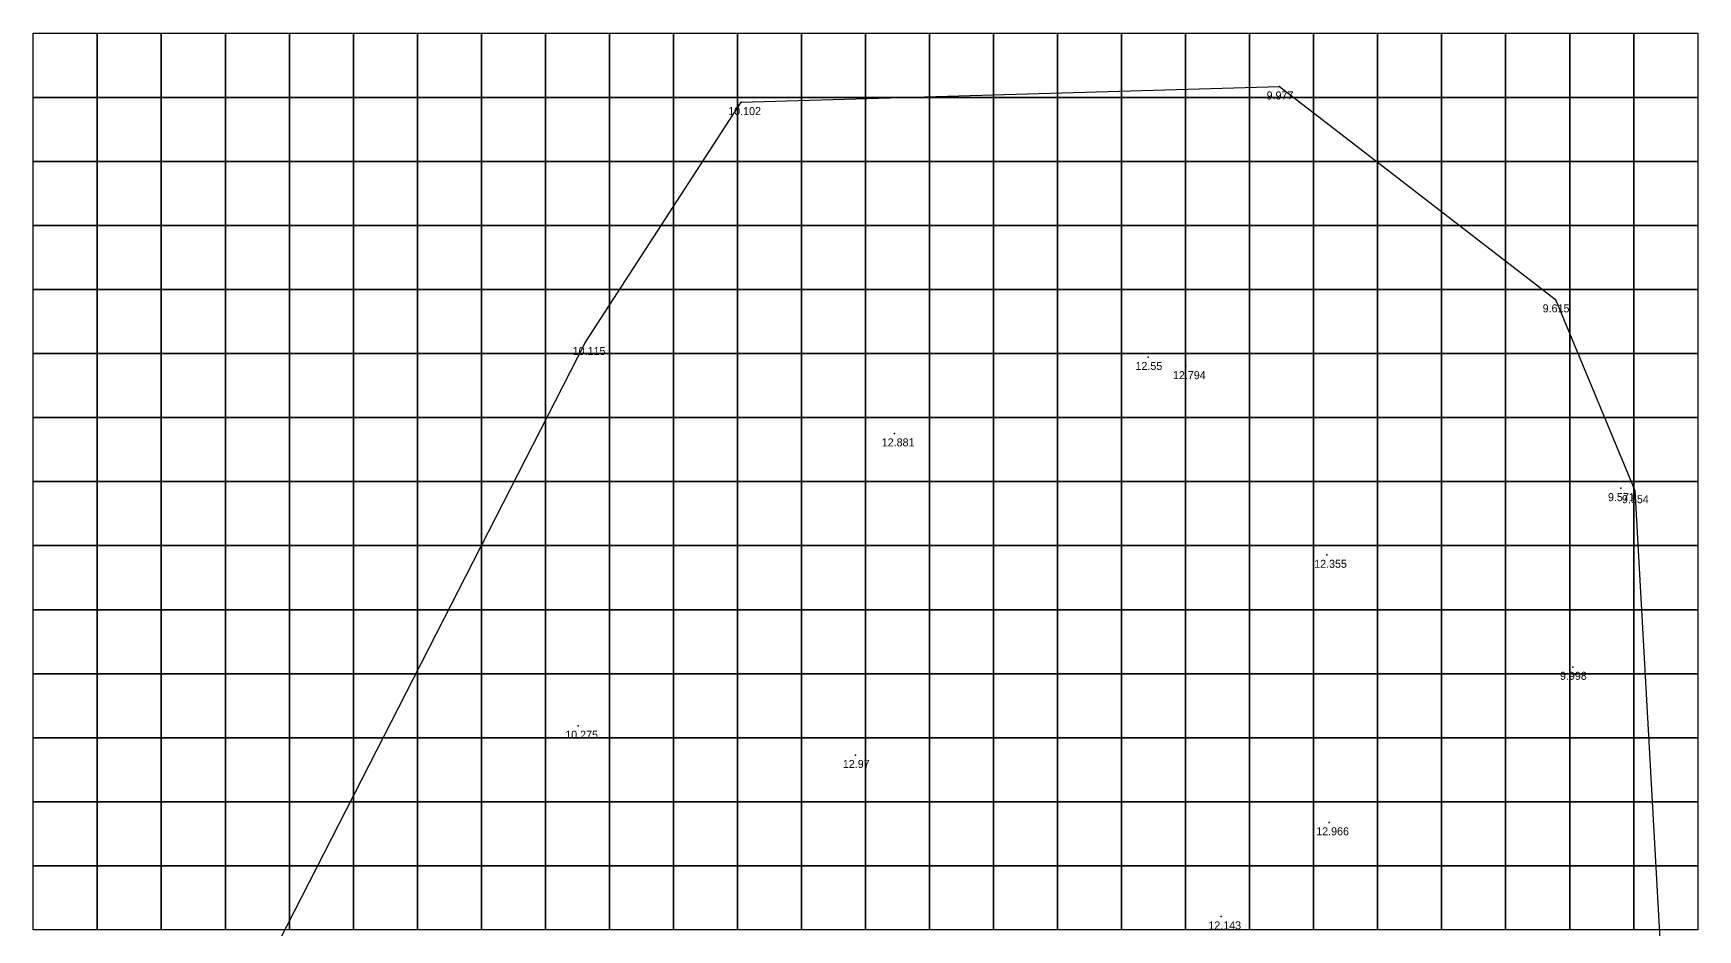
# Model space of a CAD drawing. Header units: metres. Extents: x 2845 to 2871.2, y 3743.9 to 3800.1.
# Drawn here: x 2845.17 to 2871.17, y 3786.12 to 3800.12 of the extents above; entities that cross this region are included whole.
import ezdxf

# ---------------------------------------------------------------- set-up
doc = ezdxf.new("R2010")
doc.units = ezdxf.units.M
doc.layers.add('shiti', color=10, linetype='CONTINUOUS')
doc.layers.add('zhuji', color=50, linetype='CONTINUOUS')

msp = doc.modelspace()

# ---------------------------------------------------------------- linework, layer by layer
for points in [[(2845.174, 3799.116), (2845.174, 3800.116), (2846.174, 3800.116), (2846.174, 3799.116), (2845.174, 3799.116)], [(2846.174, 3799.116), (2846.174, 3800.116), (2847.174, 3800.116), (2847.174, 3799.116), (2846.174, 3799.116)], [(2847.174, 3799.116), (2847.174, 3800.116), (2848.174, 3800.116), (2848.174, 3799.116), (2847.174, 3799.116)], [(2848.174, 3799.116), (2848.174, 3800.116), (2849.174, 3800.116), (2849.174, 3799.116), (2848.174, 3799.116)], [(2849.174, 3799.116), (2849.174, 3800.116), (2850.174, 3800.116), (2850.174, 3799.116), (2849.174, 3799.116)], [(2850.174, 3799.116), (2850.174, 3800.116), (2851.174, 3800.116), (2851.174, 3799.116), (2850.174, 3799.116)], [(2851.174, 3799.116), (2851.174, 3800.116), (2852.174, 3800.116), (2852.174, 3799.116), (2851.174, 3799.116)], [(2852.174, 3799.116), (2852.174, 3800.116), (2853.174, 3800.116), (2853.174, 3799.116), (2852.174, 3799.116)], [(2853.174, 3799.116), (2853.174, 3800.116), (2854.174, 3800.116), (2854.174, 3799.116), (2853.174, 3799.116)], [(2854.174, 3799.116), (2854.174, 3800.116), (2855.174, 3800.116), (2855.174, 3799.116), (2854.174, 3799.116)], [(2855.174, 3799.116), (2855.174, 3800.116), (2856.174, 3800.116), (2856.174, 3799.116), (2855.174, 3799.116)], [(2856.174, 3799.116), (2856.174, 3800.116), (2857.174, 3800.116), (2857.174, 3799.116), (2856.174, 3799.116)], [(2857.174, 3799.116), (2857.174, 3800.116), (2858.174, 3800.116), (2858.174, 3799.116), (2857.174, 3799.116)], [(2858.174, 3799.116), (2858.174, 3800.116), (2859.174, 3800.116), (2859.174, 3799.116), (2858.174, 3799.116)], [(2859.174, 3799.116), (2859.174, 3800.116), (2860.174, 3800.116), (2860.174, 3799.116), (2859.174, 3799.116)], [(2860.174, 3799.116), (2860.174, 3800.116), (2861.174, 3800.116), (2861.174, 3799.116), (2860.174, 3799.116)], [(2861.174, 3799.116), (2861.174, 3800.116), (2862.174, 3800.116), (2862.174, 3799.116), (2861.174, 3799.116)], [(2862.174, 3799.116), (2862.174, 3800.116), (2863.174, 3800.116), (2863.174, 3799.116), (2862.174, 3799.116)], [(2863.174, 3799.116), (2863.174, 3800.116), (2864.174, 3800.116), (2864.174, 3799.116), (2863.174, 3799.116)], [(2864.174, 3799.116), (2864.174, 3800.116), (2865.174, 3800.116), (2865.174, 3799.116), (2864.174, 3799.116)], [(2865.174, 3799.116), (2865.174, 3800.116), (2866.174, 3800.116), (2866.174, 3799.116), (2865.174, 3799.116)], [(2866.174, 3799.116), (2866.174, 3800.116), (2867.174, 3800.116), (2867.174, 3799.116), (2866.174, 3799.116)], [(2867.174, 3799.116), (2867.174, 3800.116), (2868.174, 3800.116), (2868.174, 3799.116), (2867.174, 3799.116)], [(2868.174, 3799.116), (2868.174, 3800.116), (2869.174, 3800.116), (2869.174, 3799.116), (2868.174, 3799.116)], [(2869.174, 3799.116), (2869.174, 3800.116), (2870.174, 3800.116), (2870.174, 3799.116), (2869.174, 3799.116)], [(2870.174, 3799.116), (2870.174, 3800.116), (2871.174, 3800.116), (2871.174, 3799.116), (2870.174, 3799.116)], [(2845.174, 3798.116), (2845.174, 3799.116), (2846.174, 3799.116), (2846.174, 3798.116), (2845.174, 3798.116)], [(2846.174, 3798.116), (2846.174, 3799.116), (2847.174, 3799.116), (2847.174, 3798.116), (2846.174, 3798.116)], [(2847.174, 3798.116), (2847.174, 3799.116), (2848.174, 3799.116), (2848.174, 3798.116), (2847.174, 3798.116)], [(2848.174, 3798.116), (2848.174, 3799.116), (2849.174, 3799.116), (2849.174, 3798.116), (2848.174, 3798.116)], [(2849.174, 3798.116), (2849.174, 3799.116), (2850.174, 3799.116), (2850.174, 3798.116), (2849.174, 3798.116)], [(2850.174, 3798.116), (2850.174, 3799.116), (2851.174, 3799.116), (2851.174, 3798.116), (2850.174, 3798.116)], [(2851.174, 3798.116), (2851.174, 3799.116), (2852.174, 3799.116), (2852.174, 3798.116), (2851.174, 3798.116)], [(2852.174, 3798.116), (2852.174, 3799.116), (2853.174, 3799.116), (2853.174, 3798.116), (2852.174, 3798.116)], [(2853.174, 3798.116), (2853.174, 3799.116), (2854.174, 3799.116), (2854.174, 3798.116), (2853.174, 3798.116)], [(2854.174, 3798.116), (2854.174, 3799.116), (2855.174, 3799.116), (2855.174, 3798.116), (2854.174, 3798.116)], [(2855.174, 3798.116), (2855.174, 3799.116), (2856.174, 3799.116), (2856.174, 3798.116), (2855.174, 3798.116)], [(2856.174, 3798.116), (2856.174, 3799.116), (2857.174, 3799.116), (2857.174, 3798.116), (2856.174, 3798.116)], [(2857.174, 3798.116), (2857.174, 3799.116), (2858.174, 3799.116), (2858.174, 3798.116), (2857.174, 3798.116)], [(2858.174, 3798.116), (2858.174, 3799.116), (2859.174, 3799.116), (2859.174, 3798.116), (2858.174, 3798.116)], [(2859.174, 3798.116), (2859.174, 3799.116), (2860.174, 3799.116), (2860.174, 3798.116), (2859.174, 3798.116)], [(2860.174, 3798.116), (2860.174, 3799.116), (2861.174, 3799.116), (2861.174, 3798.116), (2860.174, 3798.116)], [(2861.174, 3798.116), (2861.174, 3799.116), (2862.174, 3799.116), (2862.174, 3798.116), (2861.174, 3798.116)], [(2862.174, 3798.116), (2862.174, 3799.116), (2863.174, 3799.116), (2863.174, 3798.116), (2862.174, 3798.116)], [(2863.174, 3798.116), (2863.174, 3799.116), (2864.174, 3799.116), (2864.174, 3798.116), (2863.174, 3798.116)], [(2864.174, 3798.116), (2864.174, 3799.116), (2865.174, 3799.116), (2865.174, 3798.116), (2864.174, 3798.116)], [(2865.174, 3798.116), (2865.174, 3799.116), (2866.174, 3799.116), (2866.174, 3798.116), (2865.174, 3798.116)], [(2866.174, 3798.116), (2866.174, 3799.116), (2867.174, 3799.116), (2867.174, 3798.116), (2866.174, 3798.116)], [(2867.174, 3798.116), (2867.174, 3799.116), (2868.174, 3799.116), (2868.174, 3798.116), (2867.174, 3798.116)], [(2868.174, 3798.116), (2868.174, 3799.116), (2869.174, 3799.116), (2869.174, 3798.116), (2868.174, 3798.116)], [(2869.174, 3798.116), (2869.174, 3799.116), (2870.174, 3799.116), (2870.174, 3798.116), (2869.174, 3798.116)], [(2870.174, 3798.116), (2870.174, 3799.116), (2871.174, 3799.116), (2871.174, 3798.116), (2870.174, 3798.116)], [(2845.174, 3797.116), (2845.174, 3798.116), (2846.174, 3798.116), (2846.174, 3797.116), (2845.174, 3797.116)], [(2846.174, 3797.116), (2846.174, 3798.116), (2847.174, 3798.116), (2847.174, 3797.116), (2846.174, 3797.116)], [(2847.174, 3797.116), (2847.174, 3798.116), (2848.174, 3798.116), (2848.174, 3797.116), (2847.174, 3797.116)], [(2848.174, 3797.116), (2848.174, 3798.116), (2849.174, 3798.116), (2849.174, 3797.116), (2848.174, 3797.116)], [(2849.174, 3797.116), (2849.174, 3798.116), (2850.174, 3798.116), (2850.174, 3797.116), (2849.174, 3797.116)], [(2850.174, 3797.116), (2850.174, 3798.116), (2851.174, 3798.116), (2851.174, 3797.116), (2850.174, 3797.116)], [(2851.174, 3797.116), (2851.174, 3798.116), (2852.174, 3798.116), (2852.174, 3797.116), (2851.174, 3797.116)], [(2852.174, 3797.116), (2852.174, 3798.116), (2853.174, 3798.116), (2853.174, 3797.116), (2852.174, 3797.116)], [(2853.174, 3797.116), (2853.174, 3798.116), (2854.174, 3798.116), (2854.174, 3797.116), (2853.174, 3797.116)], [(2854.174, 3797.116), (2854.174, 3798.116), (2855.174, 3798.116), (2855.174, 3797.116), (2854.174, 3797.116)], [(2855.174, 3797.116), (2855.174, 3798.116), (2856.174, 3798.116), (2856.174, 3797.116), (2855.174, 3797.116)], [(2856.174, 3797.116), (2856.174, 3798.116), (2857.174, 3798.116), (2857.174, 3797.116), (2856.174, 3797.116)], [(2857.174, 3797.116), (2857.174, 3798.116), (2858.174, 3798.116), (2858.174, 3797.116), (2857.174, 3797.116)], [(2858.174, 3797.116), (2858.174, 3798.116), (2859.174, 3798.116), (2859.174, 3797.116), (2858.174, 3797.116)], [(2859.174, 3797.116), (2859.174, 3798.116), (2860.174, 3798.116), (2860.174, 3797.116), (2859.174, 3797.116)], [(2860.174, 3797.116), (2860.174, 3798.116), (2861.174, 3798.116), (2861.174, 3797.116), (2860.174, 3797.116)], [(2861.174, 3797.116), (2861.174, 3798.116), (2862.174, 3798.116), (2862.174, 3797.116), (2861.174, 3797.116)], [(2862.174, 3797.116), (2862.174, 3798.116), (2863.174, 3798.116), (2863.174, 3797.116), (2862.174, 3797.116)], [(2863.174, 3797.116), (2863.174, 3798.116), (2864.174, 3798.116), (2864.174, 3797.116), (2863.174, 3797.116)], [(2864.174, 3797.116), (2864.174, 3798.116), (2865.174, 3798.116), (2865.174, 3797.116), (2864.174, 3797.116)], [(2865.174, 3797.116), (2865.174, 3798.116), (2866.174, 3798.116), (2866.174, 3797.116), (2865.174, 3797.116)], [(2866.174, 3797.116), (2866.174, 3798.116), (2867.174, 3798.116), (2867.174, 3797.116), (2866.174, 3797.116)], [(2867.174, 3797.116), (2867.174, 3798.116), (2868.174, 3798.116), (2868.174, 3797.116), (2867.174, 3797.116)], [(2868.174, 3797.116), (2868.174, 3798.116), (2869.174, 3798.116), (2869.174, 3797.116), (2868.174, 3797.116)], [(2869.174, 3797.116), (2869.174, 3798.116), (2870.174, 3798.116), (2870.174, 3797.116), (2869.174, 3797.116)], [(2870.174, 3797.116), (2870.174, 3798.116), (2871.174, 3798.116), (2871.174, 3797.116), (2870.174, 3797.116)], [(2845.174, 3796.116), (2845.174, 3797.116), (2846.174, 3797.116), (2846.174, 3796.116), (2845.174, 3796.116)], [(2846.174, 3796.116), (2846.174, 3797.116), (2847.174, 3797.116), (2847.174, 3796.116), (2846.174, 3796.116)], [(2847.174, 3796.116), (2847.174, 3797.116), (2848.174, 3797.116), (2848.174, 3796.116), (2847.174, 3796.116)], [(2848.174, 3796.116), (2848.174, 3797.116), (2849.174, 3797.116), (2849.174, 3796.116), (2848.174, 3796.116)], [(2849.174, 3796.116), (2849.174, 3797.116), (2850.174, 3797.116), (2850.174, 3796.116), (2849.174, 3796.116)], [(2850.174, 3796.116), (2850.174, 3797.116), (2851.174, 3797.116), (2851.174, 3796.116), (2850.174, 3796.116)], [(2851.174, 3796.116), (2851.174, 3797.116), (2852.174, 3797.116), (2852.174, 3796.116), (2851.174, 3796.116)], [(2852.174, 3796.116), (2852.174, 3797.116), (2853.174, 3797.116), (2853.174, 3796.116), (2852.174, 3796.116)], [(2853.174, 3796.116), (2853.174, 3797.116), (2854.174, 3797.116), (2854.174, 3796.116), (2853.174, 3796.116)], [(2854.174, 3796.116), (2854.174, 3797.116), (2855.174, 3797.116), (2855.174, 3796.116), (2854.174, 3796.116)], [(2855.174, 3796.116), (2855.174, 3797.116), (2856.174, 3797.116), (2856.174, 3796.116), (2855.174, 3796.116)], [(2856.174, 3796.116), (2856.174, 3797.116), (2857.174, 3797.116), (2857.174, 3796.116), (2856.174, 3796.116)], [(2857.174, 3796.116), (2857.174, 3797.116), (2858.174, 3797.116), (2858.174, 3796.116), (2857.174, 3796.116)], [(2858.174, 3796.116), (2858.174, 3797.116), (2859.174, 3797.116), (2859.174, 3796.116), (2858.174, 3796.116)], [(2859.174, 3796.116), (2859.174, 3797.116), (2860.174, 3797.116), (2860.174, 3796.116), (2859.174, 3796.116)], [(2860.174, 3796.116), (2860.174, 3797.116), (2861.174, 3797.116), (2861.174, 3796.116), (2860.174, 3796.116)], [(2861.174, 3796.116), (2861.174, 3797.116), (2862.174, 3797.116), (2862.174, 3796.116), (2861.174, 3796.116)], [(2862.174, 3796.116), (2862.174, 3797.116), (2863.174, 3797.116), (2863.174, 3796.116), (2862.174, 3796.116)], [(2863.174, 3796.116), (2863.174, 3797.116), (2864.174, 3797.116), (2864.174, 3796.116), (2863.174, 3796.116)], [(2864.174, 3796.116), (2864.174, 3797.116), (2865.174, 3797.116), (2865.174, 3796.116), (2864.174, 3796.116)], [(2865.174, 3796.116), (2865.174, 3797.116), (2866.174, 3797.116), (2866.174, 3796.116), (2865.174, 3796.116)], [(2866.174, 3796.116), (2866.174, 3797.116), (2867.174, 3797.116), (2867.174, 3796.116), (2866.174, 3796.116)], [(2867.174, 3796.116), (2867.174, 3797.116), (2868.174, 3797.116), (2868.174, 3796.116), (2867.174, 3796.116)], [(2868.174, 3796.116), (2868.174, 3797.116), (2869.174, 3797.116), (2869.174, 3796.116), (2868.174, 3796.116)], [(2869.174, 3796.116), (2869.174, 3797.116), (2870.174, 3797.116), (2870.174, 3796.116), (2869.174, 3796.116)], [(2870.174, 3796.116), (2870.174, 3797.116), (2871.174, 3797.116), (2871.174, 3796.116), (2870.174, 3796.116)], [(2845.174, 3795.116), (2845.174, 3796.116), (2846.174, 3796.116), (2846.174, 3795.116), (2845.174, 3795.116)], [(2846.174, 3795.116), (2846.174, 3796.116), (2847.174, 3796.116), (2847.174, 3795.116), (2846.174, 3795.116)], [(2847.174, 3795.116), (2847.174, 3796.116), (2848.174, 3796.116), (2848.174, 3795.116), (2847.174, 3795.116)], [(2848.174, 3795.116), (2848.174, 3796.116), (2849.174, 3796.116), (2849.174, 3795.116), (2848.174, 3795.116)], [(2849.174, 3795.116), (2849.174, 3796.116), (2850.174, 3796.116), (2850.174, 3795.116), (2849.174, 3795.116)], [(2850.174, 3795.116), (2850.174, 3796.116), (2851.174, 3796.116), (2851.174, 3795.116), (2850.174, 3795.116)], [(2851.174, 3795.116), (2851.174, 3796.116), (2852.174, 3796.116), (2852.174, 3795.116), (2851.174, 3795.116)], [(2852.174, 3795.116), (2852.174, 3796.116), (2853.174, 3796.116), (2853.174, 3795.116), (2852.174, 3795.116)], [(2853.174, 3795.116), (2853.174, 3796.116), (2854.174, 3796.116), (2854.174, 3795.116), (2853.174, 3795.116)], [(2854.174, 3795.116), (2854.174, 3796.116), (2855.174, 3796.116), (2855.174, 3795.116), (2854.174, 3795.116)], [(2855.174, 3795.116), (2855.174, 3796.116), (2856.174, 3796.116), (2856.174, 3795.116), (2855.174, 3795.116)], [(2856.174, 3795.116), (2856.174, 3796.116), (2857.174, 3796.116), (2857.174, 3795.116), (2856.174, 3795.116)], [(2857.174, 3795.116), (2857.174, 3796.116), (2858.174, 3796.116), (2858.174, 3795.116), (2857.174, 3795.116)], [(2858.174, 3795.116), (2858.174, 3796.116), (2859.174, 3796.116), (2859.174, 3795.116), (2858.174, 3795.116)], [(2859.174, 3795.116), (2859.174, 3796.116), (2860.174, 3796.116), (2860.174, 3795.116), (2859.174, 3795.116)], [(2860.174, 3795.116), (2860.174, 3796.116), (2861.174, 3796.116), (2861.174, 3795.116), (2860.174, 3795.116)], [(2861.174, 3795.116), (2861.174, 3796.116), (2862.174, 3796.116), (2862.174, 3795.116), (2861.174, 3795.116)], [(2862.174, 3795.116), (2862.174, 3796.116), (2863.174, 3796.116), (2863.174, 3795.116), (2862.174, 3795.116)], [(2863.174, 3795.116), (2863.174, 3796.116), (2864.174, 3796.116), (2864.174, 3795.116), (2863.174, 3795.116)], [(2864.174, 3795.116), (2864.174, 3796.116), (2865.174, 3796.116), (2865.174, 3795.116), (2864.174, 3795.116)], [(2865.174, 3795.116), (2865.174, 3796.116), (2866.174, 3796.116), (2866.174, 3795.116), (2865.174, 3795.116)], [(2866.174, 3795.116), (2866.174, 3796.116), (2867.174, 3796.116), (2867.174, 3795.116), (2866.174, 3795.116)], [(2867.174, 3795.116), (2867.174, 3796.116), (2868.174, 3796.116), (2868.174, 3795.116), (2867.174, 3795.116)], [(2868.174, 3795.116), (2868.174, 3796.116), (2869.174, 3796.116), (2869.174, 3795.116), (2868.174, 3795.116)], [(2869.174, 3795.116), (2869.174, 3796.116), (2870.174, 3796.116), (2870.174, 3795.116), (2869.174, 3795.116)], [(2870.174, 3795.116), (2870.174, 3796.116), (2871.174, 3796.116), (2871.174, 3795.116), (2870.174, 3795.116)], [(2845.174, 3794.116), (2845.174, 3795.116), (2846.174, 3795.116), (2846.174, 3794.116), (2845.174, 3794.116)], [(2846.174, 3794.116), (2846.174, 3795.116), (2847.174, 3795.116), (2847.174, 3794.116), (2846.174, 3794.116)], [(2847.174, 3794.116), (2847.174, 3795.116), (2848.174, 3795.116), (2848.174, 3794.116), (2847.174, 3794.116)], [(2848.174, 3794.116), (2848.174, 3795.116), (2849.174, 3795.116), (2849.174, 3794.116), (2848.174, 3794.116)], [(2849.174, 3794.116), (2849.174, 3795.116), (2850.174, 3795.116), (2850.174, 3794.116), (2849.174, 3794.116)], [(2850.174, 3794.116), (2850.174, 3795.116), (2851.174, 3795.116), (2851.174, 3794.116), (2850.174, 3794.116)], [(2851.174, 3794.116), (2851.174, 3795.116), (2852.174, 3795.116), (2852.174, 3794.116), (2851.174, 3794.116)], [(2852.174, 3794.116), (2852.174, 3795.116), (2853.174, 3795.116), (2853.174, 3794.116), (2852.174, 3794.116)], [(2853.174, 3794.116), (2853.174, 3795.116), (2854.174, 3795.116), (2854.174, 3794.116), (2853.174, 3794.116)], [(2854.174, 3794.116), (2854.174, 3795.116), (2855.174, 3795.116), (2855.174, 3794.116), (2854.174, 3794.116)], [(2855.174, 3794.116), (2855.174, 3795.116), (2856.174, 3795.116), (2856.174, 3794.116), (2855.174, 3794.116)], [(2856.174, 3794.116), (2856.174, 3795.116), (2857.174, 3795.116), (2857.174, 3794.116), (2856.174, 3794.116)], [(2857.174, 3794.116), (2857.174, 3795.116), (2858.174, 3795.116), (2858.174, 3794.116), (2857.174, 3794.116)], [(2858.174, 3794.116), (2858.174, 3795.116), (2859.174, 3795.116), (2859.174, 3794.116), (2858.174, 3794.116)], [(2859.174, 3794.116), (2859.174, 3795.116), (2860.174, 3795.116), (2860.174, 3794.116), (2859.174, 3794.116)], [(2860.174, 3794.116), (2860.174, 3795.116), (2861.174, 3795.116), (2861.174, 3794.116), (2860.174, 3794.116)], [(2861.174, 3794.116), (2861.174, 3795.116), (2862.174, 3795.116), (2862.174, 3794.116), (2861.174, 3794.116)], [(2862.174, 3794.116), (2862.174, 3795.116), (2863.174, 3795.116), (2863.174, 3794.116), (2862.174, 3794.116)], [(2863.174, 3794.116), (2863.174, 3795.116), (2864.174, 3795.116), (2864.174, 3794.116), (2863.174, 3794.116)], [(2864.174, 3794.116), (2864.174, 3795.116), (2865.174, 3795.116), (2865.174, 3794.116), (2864.174, 3794.116)], [(2865.174, 3794.116), (2865.174, 3795.116), (2866.174, 3795.116), (2866.174, 3794.116), (2865.174, 3794.116)], [(2866.174, 3794.116), (2866.174, 3795.116), (2867.174, 3795.116), (2867.174, 3794.116), (2866.174, 3794.116)], [(2867.174, 3794.116), (2867.174, 3795.116), (2868.174, 3795.116), (2868.174, 3794.116), (2867.174, 3794.116)], [(2868.174, 3794.116), (2868.174, 3795.116), (2869.174, 3795.116), (2869.174, 3794.116), (2868.174, 3794.116)], [(2869.174, 3794.116), (2869.174, 3795.116), (2870.174, 3795.116), (2870.174, 3794.116), (2869.174, 3794.116)], [(2870.174, 3794.116), (2870.174, 3795.116), (2871.174, 3795.116), (2871.174, 3794.116), (2870.174, 3794.116)], [(2845.174, 3793.116), (2845.174, 3794.116), (2846.174, 3794.116), (2846.174, 3793.116), (2845.174, 3793.116)], [(2846.174, 3793.116), (2846.174, 3794.116), (2847.174, 3794.116), (2847.174, 3793.116), (2846.174, 3793.116)], [(2847.174, 3793.116), (2847.174, 3794.116), (2848.174, 3794.116), (2848.174, 3793.116), (2847.174, 3793.116)], [(2848.174, 3793.116), (2848.174, 3794.116), (2849.174, 3794.116), (2849.174, 3793.116), (2848.174, 3793.116)], [(2849.174, 3793.116), (2849.174, 3794.116), (2850.174, 3794.116), (2850.174, 3793.116), (2849.174, 3793.116)], [(2850.174, 3793.116), (2850.174, 3794.116), (2851.174, 3794.116), (2851.174, 3793.116), (2850.174, 3793.116)], [(2851.174, 3793.116), (2851.174, 3794.116), (2852.174, 3794.116), (2852.174, 3793.116), (2851.174, 3793.116)], [(2852.174, 3793.116), (2852.174, 3794.116), (2853.174, 3794.116), (2853.174, 3793.116), (2852.174, 3793.116)], [(2853.174, 3793.116), (2853.174, 3794.116), (2854.174, 3794.116), (2854.174, 3793.116), (2853.174, 3793.116)], [(2854.174, 3793.116), (2854.174, 3794.116), (2855.174, 3794.116), (2855.174, 3793.116), (2854.174, 3793.116)], [(2855.174, 3793.116), (2855.174, 3794.116), (2856.174, 3794.116), (2856.174, 3793.116), (2855.174, 3793.116)], [(2856.174, 3793.116), (2856.174, 3794.116), (2857.174, 3794.116), (2857.174, 3793.116), (2856.174, 3793.116)], [(2857.174, 3793.116), (2857.174, 3794.116), (2858.174, 3794.116), (2858.174, 3793.116), (2857.174, 3793.116)], [(2858.174, 3793.116), (2858.174, 3794.116), (2859.174, 3794.116), (2859.174, 3793.116), (2858.174, 3793.116)], [(2859.174, 3793.116), (2859.174, 3794.116), (2860.174, 3794.116), (2860.174, 3793.116), (2859.174, 3793.116)], [(2860.174, 3793.116), (2860.174, 3794.116), (2861.174, 3794.116), (2861.174, 3793.116), (2860.174, 3793.116)], [(2861.174, 3793.116), (2861.174, 3794.116), (2862.174, 3794.116), (2862.174, 3793.116), (2861.174, 3793.116)], [(2862.174, 3793.116), (2862.174, 3794.116), (2863.174, 3794.116), (2863.174, 3793.116), (2862.174, 3793.116)], [(2863.174, 3793.116), (2863.174, 3794.116), (2864.174, 3794.116), (2864.174, 3793.116), (2863.174, 3793.116)], [(2864.174, 3793.116), (2864.174, 3794.116), (2865.174, 3794.116), (2865.174, 3793.116), (2864.174, 3793.116)], [(2865.174, 3793.116), (2865.174, 3794.116), (2866.174, 3794.116), (2866.174, 3793.116), (2865.174, 3793.116)], [(2866.174, 3793.116), (2866.174, 3794.116), (2867.174, 3794.116), (2867.174, 3793.116), (2866.174, 3793.116)], [(2867.174, 3793.116), (2867.174, 3794.116), (2868.174, 3794.116), (2868.174, 3793.116), (2867.174, 3793.116)], [(2868.174, 3793.116), (2868.174, 3794.116), (2869.174, 3794.116), (2869.174, 3793.116), (2868.174, 3793.116)], [(2869.174, 3793.116), (2869.174, 3794.116), (2870.174, 3794.116), (2870.174, 3793.116), (2869.174, 3793.116)], [(2870.174, 3793.116), (2870.174, 3794.116), (2871.174, 3794.116), (2871.174, 3793.116), (2870.174, 3793.116)], [(2845.174, 3792.116), (2845.174, 3793.116), (2846.174, 3793.116), (2846.174, 3792.116), (2845.174, 3792.116)], [(2846.174, 3792.116), (2846.174, 3793.116), (2847.174, 3793.116), (2847.174, 3792.116), (2846.174, 3792.116)], [(2847.174, 3792.116), (2847.174, 3793.116), (2848.174, 3793.116), (2848.174, 3792.116), (2847.174, 3792.116)], [(2848.174, 3792.116), (2848.174, 3793.116), (2849.174, 3793.116), (2849.174, 3792.116), (2848.174, 3792.116)], [(2849.174, 3792.116), (2849.174, 3793.116), (2850.174, 3793.116), (2850.174, 3792.116), (2849.174, 3792.116)], [(2850.174, 3792.116), (2850.174, 3793.116), (2851.174, 3793.116), (2851.174, 3792.116), (2850.174, 3792.116)], [(2851.174, 3792.116), (2851.174, 3793.116), (2852.174, 3793.116), (2852.174, 3792.116), (2851.174, 3792.116)], [(2852.174, 3792.116), (2852.174, 3793.116), (2853.174, 3793.116), (2853.174, 3792.116), (2852.174, 3792.116)], [(2853.174, 3792.116), (2853.174, 3793.116), (2854.174, 3793.116), (2854.174, 3792.116), (2853.174, 3792.116)], [(2854.174, 3792.116), (2854.174, 3793.116), (2855.174, 3793.116), (2855.174, 3792.116), (2854.174, 3792.116)], [(2855.174, 3792.116), (2855.174, 3793.116), (2856.174, 3793.116), (2856.174, 3792.116), (2855.174, 3792.116)], [(2856.174, 3792.116), (2856.174, 3793.116), (2857.174, 3793.116), (2857.174, 3792.116), (2856.174, 3792.116)], [(2857.174, 3792.116), (2857.174, 3793.116), (2858.174, 3793.116), (2858.174, 3792.116), (2857.174, 3792.116)], [(2858.174, 3792.116), (2858.174, 3793.116), (2859.174, 3793.116), (2859.174, 3792.116), (2858.174, 3792.116)], [(2859.174, 3792.116), (2859.174, 3793.116), (2860.174, 3793.116), (2860.174, 3792.116), (2859.174, 3792.116)], [(2860.174, 3792.116), (2860.174, 3793.116), (2861.174, 3793.116), (2861.174, 3792.116), (2860.174, 3792.116)], [(2861.174, 3792.116), (2861.174, 3793.116), (2862.174, 3793.116), (2862.174, 3792.116), (2861.174, 3792.116)], [(2862.174, 3792.116), (2862.174, 3793.116), (2863.174, 3793.116), (2863.174, 3792.116), (2862.174, 3792.116)], [(2863.174, 3792.116), (2863.174, 3793.116), (2864.174, 3793.116), (2864.174, 3792.116), (2863.174, 3792.116)], [(2864.174, 3792.116), (2864.174, 3793.116), (2865.174, 3793.116), (2865.174, 3792.116), (2864.174, 3792.116)], [(2865.174, 3792.116), (2865.174, 3793.116), (2866.174, 3793.116), (2866.174, 3792.116), (2865.174, 3792.116)], [(2866.174, 3792.116), (2866.174, 3793.116), (2867.174, 3793.116), (2867.174, 3792.116), (2866.174, 3792.116)], [(2867.174, 3792.116), (2867.174, 3793.116), (2868.174, 3793.116), (2868.174, 3792.116), (2867.174, 3792.116)], [(2868.174, 3792.116), (2868.174, 3793.116), (2869.174, 3793.116), (2869.174, 3792.116), (2868.174, 3792.116)], [(2869.174, 3792.116), (2869.174, 3793.116), (2870.174, 3793.116), (2870.174, 3792.116), (2869.174, 3792.116)], [(2870.174, 3792.116), (2870.174, 3793.116), (2871.174, 3793.116), (2871.174, 3792.116), (2870.174, 3792.116)], [(2845.174, 3791.116), (2845.174, 3792.116), (2846.174, 3792.116), (2846.174, 3791.116), (2845.174, 3791.116)], [(2846.174, 3791.116), (2846.174, 3792.116), (2847.174, 3792.116), (2847.174, 3791.116), (2846.174, 3791.116)], [(2847.174, 3791.116), (2847.174, 3792.116), (2848.174, 3792.116), (2848.174, 3791.116), (2847.174, 3791.116)], [(2848.174, 3791.116), (2848.174, 3792.116), (2849.174, 3792.116), (2849.174, 3791.116), (2848.174, 3791.116)], [(2849.174, 3791.116), (2849.174, 3792.116), (2850.174, 3792.116), (2850.174, 3791.116), (2849.174, 3791.116)], [(2850.174, 3791.116), (2850.174, 3792.116), (2851.174, 3792.116), (2851.174, 3791.116), (2850.174, 3791.116)], [(2851.174, 3791.116), (2851.174, 3792.116), (2852.174, 3792.116), (2852.174, 3791.116), (2851.174, 3791.116)], [(2852.174, 3791.116), (2852.174, 3792.116), (2853.174, 3792.116), (2853.174, 3791.116), (2852.174, 3791.116)], [(2853.174, 3791.116), (2853.174, 3792.116), (2854.174, 3792.116), (2854.174, 3791.116), (2853.174, 3791.116)], [(2854.174, 3791.116), (2854.174, 3792.116), (2855.174, 3792.116), (2855.174, 3791.116), (2854.174, 3791.116)], [(2855.174, 3791.116), (2855.174, 3792.116), (2856.174, 3792.116), (2856.174, 3791.116), (2855.174, 3791.116)], [(2856.174, 3791.116), (2856.174, 3792.116), (2857.174, 3792.116), (2857.174, 3791.116), (2856.174, 3791.116)], [(2857.174, 3791.116), (2857.174, 3792.116), (2858.174, 3792.116), (2858.174, 3791.116), (2857.174, 3791.116)], [(2858.174, 3791.116), (2858.174, 3792.116), (2859.174, 3792.116), (2859.174, 3791.116), (2858.174, 3791.116)], [(2859.174, 3791.116), (2859.174, 3792.116), (2860.174, 3792.116), (2860.174, 3791.116), (2859.174, 3791.116)], [(2860.174, 3791.116), (2860.174, 3792.116), (2861.174, 3792.116), (2861.174, 3791.116), (2860.174, 3791.116)], [(2861.174, 3791.116), (2861.174, 3792.116), (2862.174, 3792.116), (2862.174, 3791.116), (2861.174, 3791.116)], [(2862.174, 3791.116), (2862.174, 3792.116), (2863.174, 3792.116), (2863.174, 3791.116), (2862.174, 3791.116)], [(2863.174, 3791.116), (2863.174, 3792.116), (2864.174, 3792.116), (2864.174, 3791.116), (2863.174, 3791.116)], [(2864.174, 3791.116), (2864.174, 3792.116), (2865.174, 3792.116), (2865.174, 3791.116), (2864.174, 3791.116)], [(2865.174, 3791.116), (2865.174, 3792.116), (2866.174, 3792.116), (2866.174, 3791.116), (2865.174, 3791.116)], [(2866.174, 3791.116), (2866.174, 3792.116), (2867.174, 3792.116), (2867.174, 3791.116), (2866.174, 3791.116)], [(2867.174, 3791.116), (2867.174, 3792.116), (2868.174, 3792.116), (2868.174, 3791.116), (2867.174, 3791.116)], [(2868.174, 3791.116), (2868.174, 3792.116), (2869.174, 3792.116), (2869.174, 3791.116), (2868.174, 3791.116)], [(2869.174, 3791.116), (2869.174, 3792.116), (2870.174, 3792.116), (2870.174, 3791.116), (2869.174, 3791.116)], [(2870.174, 3791.116), (2870.174, 3792.116), (2871.174, 3792.116), (2871.174, 3791.116), (2870.174, 3791.116)], [(2845.174, 3790.116), (2845.174, 3791.116), (2846.174, 3791.116), (2846.174, 3790.116), (2845.174, 3790.116)], [(2846.174, 3790.116), (2846.174, 3791.116), (2847.174, 3791.116), (2847.174, 3790.116), (2846.174, 3790.116)], [(2847.174, 3790.116), (2847.174, 3791.116), (2848.174, 3791.116), (2848.174, 3790.116), (2847.174, 3790.116)], [(2848.174, 3790.116), (2848.174, 3791.116), (2849.174, 3791.116), (2849.174, 3790.116), (2848.174, 3790.116)], [(2849.174, 3790.116), (2849.174, 3791.116), (2850.174, 3791.116), (2850.174, 3790.116), (2849.174, 3790.116)], [(2850.174, 3790.116), (2850.174, 3791.116), (2851.174, 3791.116), (2851.174, 3790.116), (2850.174, 3790.116)], [(2851.174, 3790.116), (2851.174, 3791.116), (2852.174, 3791.116), (2852.174, 3790.116), (2851.174, 3790.116)], [(2852.174, 3790.116), (2852.174, 3791.116), (2853.174, 3791.116), (2853.174, 3790.116), (2852.174, 3790.116)], [(2853.174, 3790.116), (2853.174, 3791.116), (2854.174, 3791.116), (2854.174, 3790.116), (2853.174, 3790.116)], [(2854.174, 3790.116), (2854.174, 3791.116), (2855.174, 3791.116), (2855.174, 3790.116), (2854.174, 3790.116)], [(2855.174, 3790.116), (2855.174, 3791.116), (2856.174, 3791.116), (2856.174, 3790.116), (2855.174, 3790.116)], [(2856.174, 3790.116), (2856.174, 3791.116), (2857.174, 3791.116), (2857.174, 3790.116), (2856.174, 3790.116)], [(2857.174, 3790.116), (2857.174, 3791.116), (2858.174, 3791.116), (2858.174, 3790.116), (2857.174, 3790.116)], [(2858.174, 3790.116), (2858.174, 3791.116), (2859.174, 3791.116), (2859.174, 3790.116), (2858.174, 3790.116)], [(2859.174, 3790.116), (2859.174, 3791.116), (2860.174, 3791.116), (2860.174, 3790.116), (2859.174, 3790.116)], [(2860.174, 3790.116), (2860.174, 3791.116), (2861.174, 3791.116), (2861.174, 3790.116), (2860.174, 3790.116)], [(2861.174, 3790.116), (2861.174, 3791.116), (2862.174, 3791.116), (2862.174, 3790.116), (2861.174, 3790.116)], [(2862.174, 3790.116), (2862.174, 3791.116), (2863.174, 3791.116), (2863.174, 3790.116), (2862.174, 3790.116)], [(2863.174, 3790.116), (2863.174, 3791.116), (2864.174, 3791.116), (2864.174, 3790.116), (2863.174, 3790.116)], [(2864.174, 3790.116), (2864.174, 3791.116), (2865.174, 3791.116), (2865.174, 3790.116), (2864.174, 3790.116)], [(2865.174, 3790.116), (2865.174, 3791.116), (2866.174, 3791.116), (2866.174, 3790.116), (2865.174, 3790.116)], [(2866.174, 3790.116), (2866.174, 3791.116), (2867.174, 3791.116), (2867.174, 3790.116), (2866.174, 3790.116)], [(2867.174, 3790.116), (2867.174, 3791.116), (2868.174, 3791.116), (2868.174, 3790.116), (2867.174, 3790.116)], [(2868.174, 3790.116), (2868.174, 3791.116), (2869.174, 3791.116), (2869.174, 3790.116), (2868.174, 3790.116)], [(2869.174, 3790.116), (2869.174, 3791.116), (2870.174, 3791.116), (2870.174, 3790.116), (2869.174, 3790.116)], [(2870.174, 3790.116), (2870.174, 3791.116), (2871.174, 3791.116), (2871.174, 3790.116), (2870.174, 3790.116)], [(2845.174, 3789.116), (2845.174, 3790.116), (2846.174, 3790.116), (2846.174, 3789.116), (2845.174, 3789.116)], [(2846.174, 3789.116), (2846.174, 3790.116), (2847.174, 3790.116), (2847.174, 3789.116), (2846.174, 3789.116)], [(2847.174, 3789.116), (2847.174, 3790.116), (2848.174, 3790.116), (2848.174, 3789.116), (2847.174, 3789.116)], [(2848.174, 3789.116), (2848.174, 3790.116), (2849.174, 3790.116), (2849.174, 3789.116), (2848.174, 3789.116)], [(2849.174, 3789.116), (2849.174, 3790.116), (2850.174, 3790.116), (2850.174, 3789.116), (2849.174, 3789.116)], [(2850.174, 3789.116), (2850.174, 3790.116), (2851.174, 3790.116), (2851.174, 3789.116), (2850.174, 3789.116)], [(2851.174, 3789.116), (2851.174, 3790.116), (2852.174, 3790.116), (2852.174, 3789.116), (2851.174, 3789.116)], [(2852.174, 3789.116), (2852.174, 3790.116), (2853.174, 3790.116), (2853.174, 3789.116), (2852.174, 3789.116)], [(2853.174, 3789.116), (2853.174, 3790.116), (2854.174, 3790.116), (2854.174, 3789.116), (2853.174, 3789.116)], [(2854.174, 3789.116), (2854.174, 3790.116), (2855.174, 3790.116), (2855.174, 3789.116), (2854.174, 3789.116)], [(2855.174, 3789.116), (2855.174, 3790.116), (2856.174, 3790.116), (2856.174, 3789.116), (2855.174, 3789.116)], [(2856.174, 3789.116), (2856.174, 3790.116), (2857.174, 3790.116), (2857.174, 3789.116), (2856.174, 3789.116)], [(2857.174, 3789.116), (2857.174, 3790.116), (2858.174, 3790.116), (2858.174, 3789.116), (2857.174, 3789.116)], [(2858.174, 3789.116), (2858.174, 3790.116), (2859.174, 3790.116), (2859.174, 3789.116), (2858.174, 3789.116)], [(2859.174, 3789.116), (2859.174, 3790.116), (2860.174, 3790.116), (2860.174, 3789.116), (2859.174, 3789.116)], [(2860.174, 3789.116), (2860.174, 3790.116), (2861.174, 3790.116), (2861.174, 3789.116), (2860.174, 3789.116)], [(2861.174, 3789.116), (2861.174, 3790.116), (2862.174, 3790.116), (2862.174, 3789.116), (2861.174, 3789.116)], [(2862.174, 3789.116), (2862.174, 3790.116), (2863.174, 3790.116), (2863.174, 3789.116), (2862.174, 3789.116)], [(2863.174, 3789.116), (2863.174, 3790.116), (2864.174, 3790.116), (2864.174, 3789.116), (2863.174, 3789.116)], [(2864.174, 3789.116), (2864.174, 3790.116), (2865.174, 3790.116), (2865.174, 3789.116), (2864.174, 3789.116)], [(2865.174, 3789.116), (2865.174, 3790.116), (2866.174, 3790.116), (2866.174, 3789.116), (2865.174, 3789.116)], [(2866.174, 3789.116), (2866.174, 3790.116), (2867.174, 3790.116), (2867.174, 3789.116), (2866.174, 3789.116)], [(2867.174, 3789.116), (2867.174, 3790.116), (2868.174, 3790.116), (2868.174, 3789.116), (2867.174, 3789.116)], [(2868.174, 3789.116), (2868.174, 3790.116), (2869.174, 3790.116), (2869.174, 3789.116), (2868.174, 3789.116)], [(2869.174, 3789.116), (2869.174, 3790.116), (2870.174, 3790.116), (2870.174, 3789.116), (2869.174, 3789.116)], [(2870.174, 3789.116), (2870.174, 3790.116), (2871.174, 3790.116), (2871.174, 3789.116), (2870.174, 3789.116)], [(2845.174, 3788.116), (2845.174, 3789.116), (2846.174, 3789.116), (2846.174, 3788.116), (2845.174, 3788.116)], [(2846.174, 3788.116), (2846.174, 3789.116), (2847.174, 3789.116), (2847.174, 3788.116), (2846.174, 3788.116)], [(2847.174, 3788.116), (2847.174, 3789.116), (2848.174, 3789.116), (2848.174, 3788.116), (2847.174, 3788.116)], [(2848.174, 3788.116), (2848.174, 3789.116), (2849.174, 3789.116), (2849.174, 3788.116), (2848.174, 3788.116)], [(2849.174, 3788.116), (2849.174, 3789.116), (2850.174, 3789.116), (2850.174, 3788.116), (2849.174, 3788.116)], [(2850.174, 3788.116), (2850.174, 3789.116), (2851.174, 3789.116), (2851.174, 3788.116), (2850.174, 3788.116)], [(2851.174, 3788.116), (2851.174, 3789.116), (2852.174, 3789.116), (2852.174, 3788.116), (2851.174, 3788.116)], [(2852.174, 3788.116), (2852.174, 3789.116), (2853.174, 3789.116), (2853.174, 3788.116), (2852.174, 3788.116)], [(2853.174, 3788.116), (2853.174, 3789.116), (2854.174, 3789.116), (2854.174, 3788.116), (2853.174, 3788.116)], [(2854.174, 3788.116), (2854.174, 3789.116), (2855.174, 3789.116), (2855.174, 3788.116), (2854.174, 3788.116)], [(2855.174, 3788.116), (2855.174, 3789.116), (2856.174, 3789.116), (2856.174, 3788.116), (2855.174, 3788.116)], [(2856.174, 3788.116), (2856.174, 3789.116), (2857.174, 3789.116), (2857.174, 3788.116), (2856.174, 3788.116)], [(2857.174, 3788.116), (2857.174, 3789.116), (2858.174, 3789.116), (2858.174, 3788.116), (2857.174, 3788.116)], [(2858.174, 3788.116), (2858.174, 3789.116), (2859.174, 3789.116), (2859.174, 3788.116), (2858.174, 3788.116)], [(2859.174, 3788.116), (2859.174, 3789.116), (2860.174, 3789.116), (2860.174, 3788.116), (2859.174, 3788.116)], [(2860.174, 3788.116), (2860.174, 3789.116), (2861.174, 3789.116), (2861.174, 3788.116), (2860.174, 3788.116)], [(2861.174, 3788.116), (2861.174, 3789.116), (2862.174, 3789.116), (2862.174, 3788.116), (2861.174, 3788.116)], [(2862.174, 3788.116), (2862.174, 3789.116), (2863.174, 3789.116), (2863.174, 3788.116), (2862.174, 3788.116)], [(2863.174, 3788.116), (2863.174, 3789.116), (2864.174, 3789.116), (2864.174, 3788.116), (2863.174, 3788.116)], [(2864.174, 3788.116), (2864.174, 3789.116), (2865.174, 3789.116), (2865.174, 3788.116), (2864.174, 3788.116)], [(2865.174, 3788.116), (2865.174, 3789.116), (2866.174, 3789.116), (2866.174, 3788.116), (2865.174, 3788.116)], [(2866.174, 3788.116), (2866.174, 3789.116), (2867.174, 3789.116), (2867.174, 3788.116), (2866.174, 3788.116)], [(2867.174, 3788.116), (2867.174, 3789.116), (2868.174, 3789.116), (2868.174, 3788.116), (2867.174, 3788.116)], [(2868.174, 3788.116), (2868.174, 3789.116), (2869.174, 3789.116), (2869.174, 3788.116), (2868.174, 3788.116)], [(2869.174, 3788.116), (2869.174, 3789.116), (2870.174, 3789.116), (2870.174, 3788.116), (2869.174, 3788.116)], [(2870.174, 3788.116), (2870.174, 3789.116), (2871.174, 3789.116), (2871.174, 3788.116), (2870.174, 3788.116)], [(2845.174, 3787.116), (2845.174, 3788.116), (2846.174, 3788.116), (2846.174, 3787.116), (2845.174, 3787.116)], [(2846.174, 3787.116), (2846.174, 3788.116), (2847.174, 3788.116), (2847.174, 3787.116), (2846.174, 3787.116)], [(2847.174, 3787.116), (2847.174, 3788.116), (2848.174, 3788.116), (2848.174, 3787.116), (2847.174, 3787.116)], [(2848.174, 3787.116), (2848.174, 3788.116), (2849.174, 3788.116), (2849.174, 3787.116), (2848.174, 3787.116)], [(2849.174, 3787.116), (2849.174, 3788.116), (2850.174, 3788.116), (2850.174, 3787.116), (2849.174, 3787.116)], [(2850.174, 3787.116), (2850.174, 3788.116), (2851.174, 3788.116), (2851.174, 3787.116), (2850.174, 3787.116)], [(2851.174, 3787.116), (2851.174, 3788.116), (2852.174, 3788.116), (2852.174, 3787.116), (2851.174, 3787.116)], [(2852.174, 3787.116), (2852.174, 3788.116), (2853.174, 3788.116), (2853.174, 3787.116), (2852.174, 3787.116)], [(2853.174, 3787.116), (2853.174, 3788.116), (2854.174, 3788.116), (2854.174, 3787.116), (2853.174, 3787.116)], [(2854.174, 3787.116), (2854.174, 3788.116), (2855.174, 3788.116), (2855.174, 3787.116), (2854.174, 3787.116)], [(2855.174, 3787.116), (2855.174, 3788.116), (2856.174, 3788.116), (2856.174, 3787.116), (2855.174, 3787.116)], [(2856.174, 3787.116), (2856.174, 3788.116), (2857.174, 3788.116), (2857.174, 3787.116), (2856.174, 3787.116)], [(2857.174, 3787.116), (2857.174, 3788.116), (2858.174, 3788.116), (2858.174, 3787.116), (2857.174, 3787.116)], [(2858.174, 3787.116), (2858.174, 3788.116), (2859.174, 3788.116), (2859.174, 3787.116), (2858.174, 3787.116)], [(2859.174, 3787.116), (2859.174, 3788.116), (2860.174, 3788.116), (2860.174, 3787.116), (2859.174, 3787.116)], [(2860.174, 3787.116), (2860.174, 3788.116), (2861.174, 3788.116), (2861.174, 3787.116), (2860.174, 3787.116)], [(2861.174, 3787.116), (2861.174, 3788.116), (2862.174, 3788.116), (2862.174, 3787.116), (2861.174, 3787.116)], [(2862.174, 3787.116), (2862.174, 3788.116), (2863.174, 3788.116), (2863.174, 3787.116), (2862.174, 3787.116)], [(2863.174, 3787.116), (2863.174, 3788.116), (2864.174, 3788.116), (2864.174, 3787.116), (2863.174, 3787.116)], [(2864.174, 3787.116), (2864.174, 3788.116), (2865.174, 3788.116), (2865.174, 3787.116), (2864.174, 3787.116)], [(2865.174, 3787.116), (2865.174, 3788.116), (2866.174, 3788.116), (2866.174, 3787.116), (2865.174, 3787.116)], [(2866.174, 3787.116), (2866.174, 3788.116), (2867.174, 3788.116), (2867.174, 3787.116), (2866.174, 3787.116)], [(2867.174, 3787.116), (2867.174, 3788.116), (2868.174, 3788.116), (2868.174, 3787.116), (2867.174, 3787.116)], [(2868.174, 3787.116), (2868.174, 3788.116), (2869.174, 3788.116), (2869.174, 3787.116), (2868.174, 3787.116)], [(2869.174, 3787.116), (2869.174, 3788.116), (2870.174, 3788.116), (2870.174, 3787.116), (2869.174, 3787.116)], [(2870.174, 3787.116), (2870.174, 3788.116), (2871.174, 3788.116), (2871.174, 3787.116), (2870.174, 3787.116)], [(2845.174, 3786.116), (2845.174, 3787.116), (2846.174, 3787.116), (2846.174, 3786.116), (2845.174, 3786.116)], [(2846.174, 3786.116), (2846.174, 3787.116), (2847.174, 3787.116), (2847.174, 3786.116), (2846.174, 3786.116)], [(2847.174, 3786.116), (2847.174, 3787.116), (2848.174, 3787.116), (2848.174, 3786.116), (2847.174, 3786.116)], [(2848.174, 3786.116), (2848.174, 3787.116), (2849.174, 3787.116), (2849.174, 3786.116), (2848.174, 3786.116)], [(2849.174, 3786.116), (2849.174, 3787.116), (2850.174, 3787.116), (2850.174, 3786.116), (2849.174, 3786.116)], [(2850.174, 3786.116), (2850.174, 3787.116), (2851.174, 3787.116), (2851.174, 3786.116), (2850.174, 3786.116)], [(2851.174, 3786.116), (2851.174, 3787.116), (2852.174, 3787.116), (2852.174, 3786.116), (2851.174, 3786.116)], [(2852.174, 3786.116), (2852.174, 3787.116), (2853.174, 3787.116), (2853.174, 3786.116), (2852.174, 3786.116)], [(2853.174, 3786.116), (2853.174, 3787.116), (2854.174, 3787.116), (2854.174, 3786.116), (2853.174, 3786.116)], [(2854.174, 3786.116), (2854.174, 3787.116), (2855.174, 3787.116), (2855.174, 3786.116), (2854.174, 3786.116)], [(2855.174, 3786.116), (2855.174, 3787.116), (2856.174, 3787.116), (2856.174, 3786.116), (2855.174, 3786.116)], [(2856.174, 3786.116), (2856.174, 3787.116), (2857.174, 3787.116), (2857.174, 3786.116), (2856.174, 3786.116)], [(2857.174, 3786.116), (2857.174, 3787.116), (2858.174, 3787.116), (2858.174, 3786.116), (2857.174, 3786.116)], [(2858.174, 3786.116), (2858.174, 3787.116), (2859.174, 3787.116), (2859.174, 3786.116), (2858.174, 3786.116)], [(2859.174, 3786.116), (2859.174, 3787.116), (2860.174, 3787.116), (2860.174, 3786.116), (2859.174, 3786.116)], [(2860.174, 3786.116), (2860.174, 3787.116), (2861.174, 3787.116), (2861.174, 3786.116), (2860.174, 3786.116)], [(2861.174, 3786.116), (2861.174, 3787.116), (2862.174, 3787.116), (2862.174, 3786.116), (2861.174, 3786.116)], [(2862.174, 3786.116), (2862.174, 3787.116), (2863.174, 3787.116), (2863.174, 3786.116), (2862.174, 3786.116)], [(2863.174, 3786.116), (2863.174, 3787.116), (2864.174, 3787.116), (2864.174, 3786.116), (2863.174, 3786.116)], [(2864.174, 3786.116), (2864.174, 3787.116), (2865.174, 3787.116), (2865.174, 3786.116), (2864.174, 3786.116)], [(2865.174, 3786.116), (2865.174, 3787.116), (2866.174, 3787.116), (2866.174, 3786.116), (2865.174, 3786.116)], [(2866.174, 3786.116), (2866.174, 3787.116), (2867.174, 3787.116), (2867.174, 3786.116), (2866.174, 3786.116)], [(2867.174, 3786.116), (2867.174, 3787.116), (2868.174, 3787.116), (2868.174, 3786.116), (2867.174, 3786.116)], [(2868.174, 3786.116), (2868.174, 3787.116), (2869.174, 3787.116), (2869.174, 3786.116), (2868.174, 3786.116)], [(2869.174, 3786.116), (2869.174, 3787.116), (2870.174, 3787.116), (2870.174, 3786.116), (2869.174, 3786.116)], [(2870.174, 3786.116), (2870.174, 3787.116), (2871.174, 3787.116), (2871.174, 3786.116), (2870.174, 3786.116)]]:
    msp.add_lwpolyline(points)
at = {"layer": 'shiti'}
msp.add_lwpolyline([(2845.174, 3778.428), (2853.8, 3795.293), (2856.23, 3799.039), (2864.64, 3799.283), (2868.952, 3795.959), (2870.191, 3792.979), (2870.586, 3785.879), (2870.663, 3769.646), (2864.182, 3751.04), (2859.717, 3744.891), (2853.723, 3744.116), (2848.263, 3749.893), (2846.279, 3757.095), (2845.423, 3772.222), (2845.174, 3778.428)], dxfattribs=at)
at = {"layer": 'zhuji'}
for p in [(2864.64, 3799.283), (2856.23, 3799.039), (2868.952, 3795.959), (2853.8, 3795.293), (2862.592, 3795.059), (2863.177, 3794.916), (2858.628, 3793.866), (2869.972, 3793.011), (2870.191, 3792.979), (2865.383, 3791.97), (2869.222, 3790.221), (2853.684, 3789.301), (2858.02, 3788.845), (2865.415, 3787.793), (2863.73, 3786.324)]:
    msp.add_point(p, dxfattribs=at)

# ---------------------------------------------------------------- texts
for s, p in [('9.977', (2864.44, 3799.083)), ('10.102', (2856.03, 3798.839)), ('9.615', (2868.752, 3795.759)), ('10.115', (2853.6, 3795.093)), ('12.55', (2862.392, 3794.859)), ('12.794', (2862.977, 3794.716)), ('12.881', (2858.428, 3793.666)), ('9.571', (2869.772, 3792.811)), ('9.554', (2869.991, 3792.779)), ('12.355', (2865.183, 3791.77)), ('9.998', (2869.022, 3790.021)), ('10.275', (2853.484, 3789.101)), ('12.97', (2857.82, 3788.645)), ('12.966', (2865.215, 3787.593)), ('12.143', (2863.53, 3786.124))]:
    msp.add_text(s, height=0.125, dxfattribs=at).set_placement(p)

doc.saveas('drawing.dxf')
